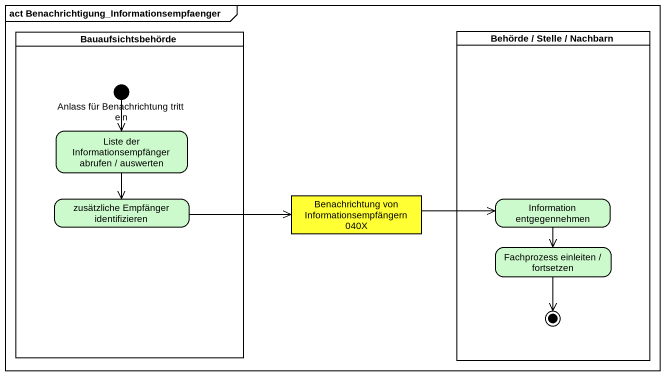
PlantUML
@startuml
mainframe act Benachrichtigung_Informationsempfaenger
hide empty description
state Bauaufsichtsbehörde <<partition>> {
  state "Anlass für Benachrichtung tritt ein" as Anlass_für_Benachrichtung <<start>>
  state "Liste der Informationsempfänger abrufen / auswerten" as Liste_der #CCFACC
  state "zusätzliche Empfänger identifizieren" as zusätzliche_Empfänger #CCFACC
}
state "Behörde / Stelle / Nachbarn" as Behörde_Stelle_Nachbarn <<partition>> {
  state "Information entgegennehmen" as Information_entgegennehmen #CCFACC
  state "Fachprozess einleiten / fortsetzen" as Fachprozess_einleiten #CCFACC
  Fachprozess_einleiten --> [*]
}
state "Benachrichtung von Informationsempfängern 040X" as Benachrichtung_von <<object>> #FFFF33
Anlass_für_Benachrichtung --> Liste_der
Liste_der --> zusätzliche_Empfänger
zusätzliche_Empfänger -right-> Benachrichtung_von
Benachrichtung_von -right-> Information_entgegennehmen
Information_entgegennehmen --> Fachprozess_einleiten
@enduml
